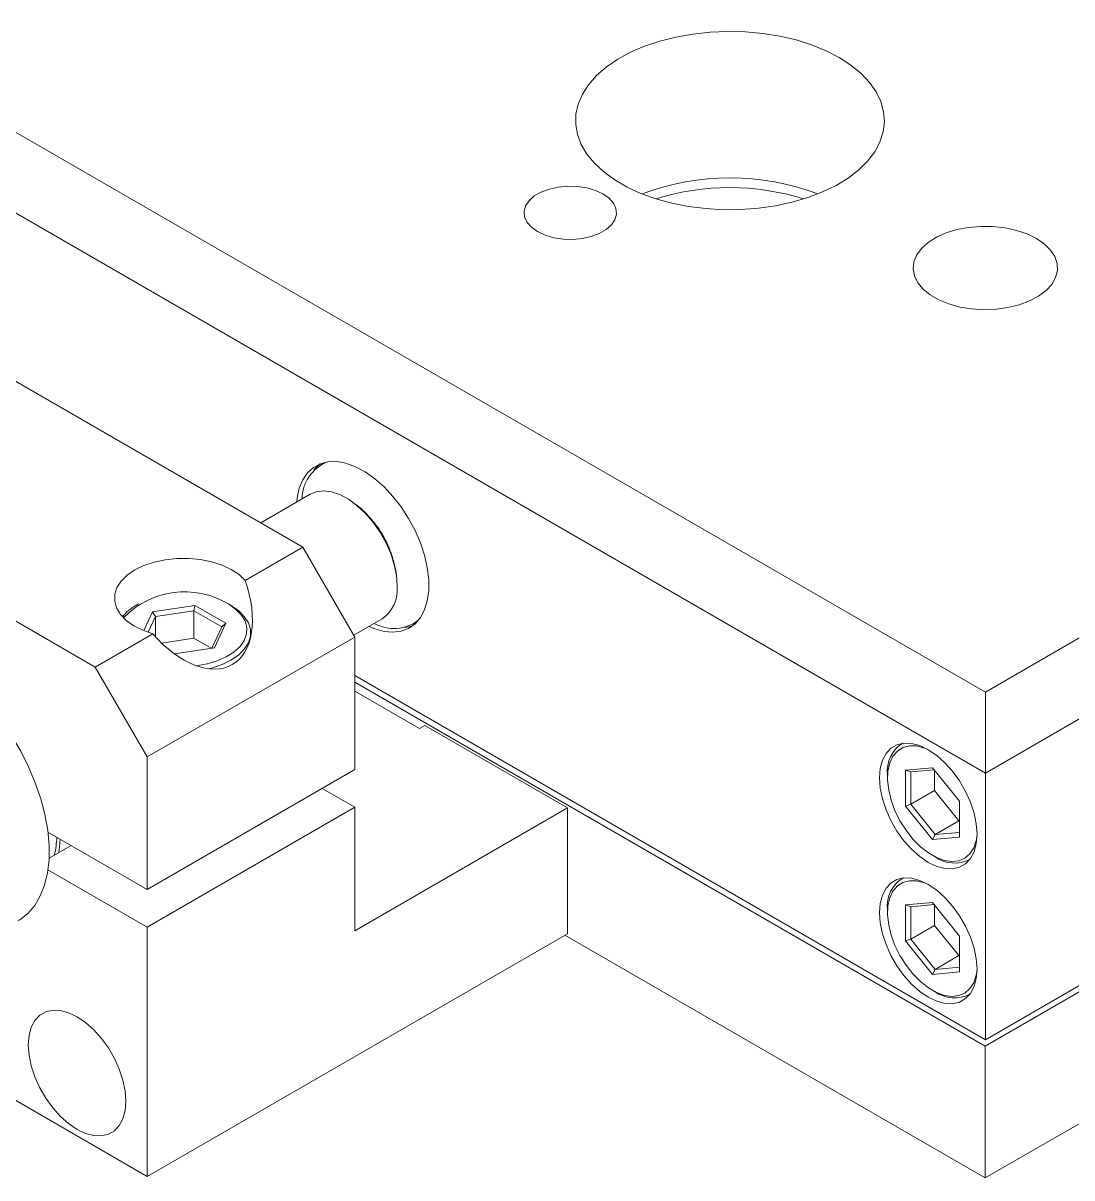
# Model space of a CAD drawing. Header units: millimetres. Extents: x 2 to 278, y 1 to 215.
# Drawn here: x 238.95 to 257.11, y 53.42 to 73.41 of the extents above; entities that cross this region are included whole.
import ezdxf

# ---------------------------------------------------------------- set-up
doc = ezdxf.new("R2010")
doc.units = ezdxf.units.MM

msp = doc.modelspace()

# ---------------------------------------------------------------- linework, layer by layer
at = {"color": 7, "linetype": 'Continuous', "lineweight": 18}
for p, q in [((255.608, 61.83), (234.055, 74.272)), ((277.161, 74.272), (255.608, 61.83)), ((255.608, 60.43), (234.055, 72.872)), ((255.605, 55.705), (277.157, 68.148)), ((238.408, 67.449), (243.796, 64.338)), ((244.169, 65.801), (244.107, 65.765)), ((255.605, 53.424), (277.157, 65.866)), ((240.204, 62.264), (234.815, 65.375)), ((243.925, 65.253), (243.068, 64.758)), ((242.8, 63.763), (243.796, 64.338)), ((243.796, 64.338), (244.694, 62.783)), ((240.953, 63.356), (240.908, 63.33)), ((242.552, 63.33), (242.507, 63.356)), ((241.042, 62.894), (241.192, 63.218)), ((241.192, 63.218), (241.927, 63.331)), ((241.192, 63.218), (241.244, 63.136)), ((241.908, 63.239), (241.244, 63.136)), ((241.927, 63.331), (241.908, 63.239)), ((242.394, 62.958), (241.908, 63.239)), ((241.908, 62.762), (241.908, 63.239)), ((241.927, 63.331), (242.465, 63.021)), ((241.244, 63.136), (241.118, 62.865)), ((241.244, 62.79), (241.244, 63.136)), ((242.223, 62.59), (242.394, 62.958)), ((242.465, 63.021), (242.268, 62.597)), ((242.394, 62.958), (242.465, 63.021)), ((244.676, 62.813), (245.17, 63.098)), ((245.7, 63.004), (245.763, 63.041)), ((240.204, 62.264), (241.2, 62.839)), ((244.694, 62.783), (241.102, 60.709)), ((241.908, 62.762), (241.355, 62.676)), ((242.21, 62.588), (241.908, 62.762)), ((242.892, 62.781), (242.892, 62.855)), ((244.694, 62.783), (244.694, 60.491)), ((242.268, 62.597), (241.577, 62.49)), ((241.102, 60.709), (240.204, 62.264)), ((244.694, 62.116), (255.608, 55.815)), ((244.694, 62.004), (255.605, 55.705)), ((244.694, 61.849), (245.816, 61.201)), ((255.608, 60.43), (255.608, 61.83)), ((257.404, 61.466), (255.608, 60.43)), ((245.816, 61.201), (245.906, 61.253)), ((248.376, 59.827), (245.906, 61.253)), ((254.176, 60.944), (254.156, 60.933)), ((241.102, 60.709), (241.102, 58.417)), ((244.694, 60.491), (241.102, 58.417)), ((253.915, 60.401), (253.915, 60.349)), ((254.226, 60.48), (254.692, 60.522)), ((254.226, 59.859), (254.226, 60.48)), ((254.316, 60.45), (254.226, 60.48)), ((254.72, 60.486), (254.316, 60.45)), ((254.316, 60.45), (254.316, 59.889)), ((254.692, 60.522), (255.158, 59.942)), ((254.729, 60.476), (254.729, 60.127)), ((255.608, 55.815), (255.608, 60.43)), ((244.128, 60.164), (244.694, 59.838)), ((254.729, 60.127), (254.316, 59.889)), ((254.729, 60.127), (255.15, 59.604)), ((244.694, 59.838), (241.102, 57.764)), ((244.694, 59.838), (244.694, 57.701)), ((244.694, 57.701), (248.376, 59.827)), ((248.376, 57.649), (248.376, 59.827)), ((254.226, 59.859), (254.316, 59.889)), ((254.692, 59.279), (254.226, 59.859)), ((254.316, 59.889), (254.737, 59.365)), ((255.158, 59.942), (255.158, 59.321)), ((255.15, 59.604), (254.737, 59.365)), ((255.15, 59.604), (255.158, 59.604)), ((241.102, 58.417), (239.385, 59.408)), ((254.692, 59.279), (254.737, 59.365)), ((254.737, 59.365), (255.158, 59.403)), ((239.785, 59.177), (239.404, 58.958)), ((255.158, 59.321), (254.692, 59.279)), ((254.692, 59.004), (254.737, 58.978)), ((239.385, 58.755), (241.102, 57.764)), ((255.318, 58.92), (255.338, 58.932)), ((254.176, 58.611), (254.156, 58.6)), ((254.226, 58.147), (254.692, 58.189)), ((254.72, 58.153), (254.316, 58.117)), ((254.692, 58.189), (255.158, 57.609)), ((253.915, 58.068), (253.915, 58.016)), ((254.226, 57.526), (254.226, 58.147)), ((254.316, 58.117), (254.226, 58.147)), ((254.316, 58.117), (254.316, 57.556)), ((254.729, 58.142), (254.729, 57.794)), ((241.102, 57.764), (241.102, 53.45)), ((254.729, 57.794), (254.316, 57.556)), ((254.729, 57.794), (255.15, 57.27)), ((241.102, 53.45), (248.376, 57.649)), ((248.331, 57.623), (255.605, 53.424)), ((254.226, 57.526), (254.316, 57.556)), ((254.316, 57.556), (254.737, 57.032)), ((255.158, 57.609), (255.158, 56.988)), ((254.692, 56.946), (254.226, 57.526)), ((255.15, 57.27), (254.737, 57.032)), ((255.15, 57.27), (255.158, 57.271)), ((254.692, 56.946), (254.737, 57.032)), ((255.158, 56.988), (254.692, 56.946)), ((254.737, 57.032), (255.158, 57.07)), ((257.404, 56.852), (255.608, 55.815)), ((254.692, 56.67), (254.737, 56.644)), ((255.318, 56.587), (255.338, 56.598)), ((241.102, 53.45), (236.404, 56.162)), ((255.605, 55.705), (255.605, 53.424))]:
    msp.add_line(p, q, dxfattribs=at)
at = {"color": 7, "linetype": 'Continuous', "lineweight": 18, "flags": 128}
for points in [[(253.079, 72.812), (252.851, 72.929), (252.602, 73.03), (252.334, 73.115), (252.051, 73.181), (251.757, 73.228), (251.455, 73.256), (251.15, 73.263), (250.846, 73.251), (250.546, 73.218), (250.254, 73.166), (249.975, 73.095), (249.711, 73.007), (249.467, 72.901), (249.245, 72.78), (249.048, 72.645), (248.88, 72.498), (248.741, 72.341), (248.634, 72.176), (248.561, 72.005), (248.522, 71.83), (248.518, 71.654), (248.548, 71.479), (248.613, 71.307), (248.711, 71.14), (248.842, 70.981), (249.003, 70.831), (249.193, 70.693), (249.409, 70.569), (249.648, 70.459), (249.907, 70.366), (250.183, 70.29), (250.472, 70.233), (250.77, 70.196), (251.074, 70.178), (251.379, 70.181), (251.682, 70.204), (251.978, 70.246), (252.264, 70.307), (252.536, 70.387), (252.791, 70.485), (253.024, 70.598), (253.234, 70.726), (253.417, 70.868), (253.57, 71.02), (253.693, 71.181), (253.783, 71.349), (253.84, 71.523), (253.862, 71.698), (253.848, 71.874), (253.801, 72.048), (253.719, 72.218), (253.604, 72.381), (253.458, 72.536), (253.282, 72.68), (253.079, 72.812)], [(248.989, 70.451), (248.859, 70.512), (248.71, 70.555), (248.549, 70.58), (248.382, 70.586), (248.217, 70.57), (248.06, 70.536), (247.92, 70.483), (247.802, 70.415), (247.711, 70.334), (247.651, 70.244), (247.625, 70.148), (247.633, 70.052), (247.677, 69.959), (247.753, 69.873), (247.858, 69.798), (247.988, 69.737), (248.137, 69.693), (248.299, 69.668), (248.466, 69.663), (248.631, 69.678), (248.787, 69.713), (248.927, 69.765), (249.045, 69.834), (249.137, 69.915), (249.197, 70.005), (249.223, 70.1), (249.214, 70.197), (249.171, 70.29), (249.095, 70.376), (248.989, 70.451)], [(256.492, 69.679), (256.33, 69.758), (256.147, 69.82), (255.948, 69.863), (255.74, 69.887), (255.528, 69.889), (255.319, 69.871), (255.117, 69.833), (254.93, 69.775), (254.762, 69.701), (254.619, 69.61), (254.504, 69.508), (254.421, 69.395), (254.372, 69.276), (254.358, 69.154), (254.381, 69.032), (254.438, 68.914), (254.53, 68.804), (254.652, 68.704), (254.802, 68.617), (254.975, 68.547), (255.167, 68.494), (255.371, 68.461), (255.581, 68.448), (255.793, 68.455), (255.999, 68.484), (256.194, 68.532), (256.372, 68.598), (256.528, 68.681), (256.658, 68.778), (256.758, 68.886), (256.824, 69.002), (256.855, 69.123), (256.851, 69.246), (256.811, 69.366), (256.736, 69.48), (256.628, 69.586), (256.492, 69.679)], [(244.94, 62.965), (245.04, 62.923), (245.201, 62.878), (245.355, 62.865), (245.498, 62.883), (245.626, 62.933), (245.738, 63.012), (245.83, 63.12), (245.901, 63.254), (245.949, 63.411), (245.974, 63.588), (245.974, 63.781), (245.949, 63.986), (245.901, 64.198), (245.83, 64.414), (245.738, 64.628), (245.626, 64.836), (245.498, 65.034), (245.355, 65.217), (245.201, 65.381), (245.04, 65.523), (244.873, 65.64), (244.706, 65.73), (244.542, 65.79), (244.384, 65.819), (244.235, 65.816), (244.099, 65.782), (243.979, 65.718), (243.877, 65.624), (243.795, 65.503), (243.735, 65.357), (243.699, 65.19), (243.691, 65.118)], [(244.092, 65.78), (244.011, 65.702), (243.987, 65.671)], [(245.428, 63.668), (245.415, 63.847), (245.377, 64.035), (245.316, 64.228), (245.232, 64.419), (245.129, 64.603), (245.009, 64.775), (244.876, 64.929), (244.733, 65.062), (244.585, 65.169), (244.436, 65.248), (244.29, 65.296), (244.151, 65.312), (244.024, 65.295), (243.925, 65.253)], [(242.8, 63.763), (242.693, 63.864), (242.557, 63.954), (242.398, 64.028), (242.218, 64.086), (242.024, 64.125), (241.821, 64.144), (241.616, 64.143), (241.414, 64.121), (241.221, 64.08), (241.043, 64.02), (240.886, 63.944), (240.754, 63.853), (240.65, 63.751), (240.579, 63.64), (240.542, 63.523), (240.54, 63.404), (240.573, 63.287), (240.641, 63.175), (240.74, 63.072), (240.869, 62.979), (241.024, 62.901), (241.2, 62.839)], [(241.951, 62.286), (242.139, 62.319), (242.315, 62.37), (242.471, 62.439), (242.604, 62.523), (242.709, 62.619), (242.782, 62.725), (242.822, 62.836), (242.826, 62.95), (242.795, 63.062), (242.73, 63.169), (242.633, 63.268), (242.507, 63.356)], [(242.552, 63.33), (242.682, 63.24), (242.783, 63.139), (242.853, 63.029), (242.888, 62.914), (242.888, 62.797), (242.853, 62.682), (242.783, 62.572), (242.682, 62.471), (242.552, 62.381), (242.397, 62.306), (242.221, 62.247), (242.165, 62.233)], [(245.559, 62.948), (245.633, 62.961), (245.706, 62.985)], [(237.577, 62.264), (237.791, 62.123), (238.002, 61.956), (238.207, 61.764), (238.403, 61.55), (238.587, 61.317), (238.758, 61.069), (238.913, 60.808), (239.049, 60.538), (239.166, 60.262), (239.261, 59.985), (239.333, 59.711), (239.381, 59.441), (239.404, 59.181), (239.403, 58.934), (239.377, 58.704), (239.326, 58.492), (239.252, 58.303), (239.155, 58.138), (239.036, 58), (238.898, 57.89), (238.864, 57.87)], [(253.776, 60.346), (253.789, 60.17), (253.827, 59.984), (253.889, 59.794), (253.973, 59.606), (254.077, 59.426), (254.198, 59.259), (254.331, 59.11), (254.473, 58.984), (254.62, 58.884), (254.767, 58.815), (254.909, 58.776), (255.042, 58.771), (255.163, 58.799), (255.267, 58.859), (255.351, 58.95), (255.413, 59.068), (255.451, 59.21), (255.464, 59.372), (255.451, 59.549), (255.413, 59.735), (255.351, 59.925), (255.267, 60.112), (255.163, 60.293), (255.042, 60.46), (254.909, 60.608), (254.767, 60.734), (254.62, 60.834), (254.473, 60.904), (254.331, 60.942), (254.198, 60.947), (254.077, 60.919), (253.973, 60.859), (253.889, 60.769), (253.827, 60.65), (253.789, 60.508), (253.776, 60.346)], [(254.608, 60.841), (254.553, 60.863), (254.419, 60.898), (254.293, 60.901), (254.181, 60.871), (254.085, 60.81), (254.008, 60.721), (253.953, 60.604), (253.922, 60.465), (253.916, 60.308), (253.935, 60.138), (253.978, 59.96), (254.044, 59.781), (254.13, 59.605), (254.235, 59.439), (254.355, 59.287), (254.485, 59.155), (254.622, 59.047), (254.762, 58.967), (254.899, 58.917), (255.029, 58.898), (255.148, 58.911), (255.253, 58.957), (255.34, 59.032), (255.406, 59.136), (255.449, 59.264), (255.464, 59.358)], [(239.596, 59.287), (239.585, 59.146), (239.573, 59.055)], [(253.776, 58.013), (253.789, 57.837), (253.827, 57.65), (253.889, 57.461), (253.973, 57.273), (254.077, 57.092), (254.198, 56.925), (254.331, 56.777), (254.473, 56.651), (254.62, 56.551), (254.767, 56.481), (254.909, 56.443), (255.042, 56.438), (255.163, 56.466), (255.267, 56.526), (255.351, 56.616), (255.413, 56.735), (255.451, 56.877), (255.464, 57.039), (255.451, 57.215), (255.413, 57.401), (255.351, 57.591), (255.267, 57.779), (255.163, 57.959), (255.042, 58.126), (254.909, 58.275), (254.767, 58.401), (254.62, 58.501), (254.473, 58.57), (254.331, 58.609), (254.198, 58.614), (254.077, 58.586), (253.973, 58.526), (253.889, 58.435), (253.827, 58.317), (253.789, 58.175), (253.776, 58.013)], [(254.608, 58.508), (254.553, 58.53), (254.419, 58.565), (254.293, 58.567), (254.181, 58.538), (254.085, 58.477), (254.008, 58.387), (253.953, 58.271), (253.922, 58.132), (253.916, 57.975), (253.935, 57.805), (253.978, 57.627), (254.044, 57.447), (254.13, 57.272), (254.235, 57.105), (254.355, 56.954), (254.485, 56.822), (254.622, 56.714), (254.762, 56.634), (254.899, 56.583), (255.029, 56.565), (255.148, 56.578), (255.253, 56.623), (255.34, 56.699), (255.406, 56.802), (255.449, 56.931), (255.464, 57.024)], [(240.733, 54.751), (240.721, 54.928), (240.682, 55.114), (240.62, 55.304), (240.536, 55.492), (240.432, 55.672), (240.311, 55.839), (240.178, 55.988), (240.036, 56.114), (239.889, 56.213), (239.743, 56.283), (239.601, 56.321), (239.467, 56.327), (239.347, 56.299), (239.243, 56.239), (239.158, 56.148), (239.096, 56.03), (239.058, 55.888), (239.045, 55.726), (239.058, 55.549), (239.096, 55.363), (239.158, 55.173), (239.243, 54.985), (239.347, 54.805), (239.467, 54.638), (239.601, 54.489), (239.743, 54.363), (239.889, 54.264), (240.036, 54.194), (240.178, 54.156), (240.311, 54.151), (240.432, 54.179), (240.536, 54.239), (240.62, 54.329), (240.682, 54.447), (240.721, 54.59), (240.733, 54.751)]]:
    msp.add_lwpolyline(points, dxfattribs=at)
at = {"color": 7, "linetype": 'Continuous', "lineweight": 18}
for centre, radius, start, end in [((251.188, 66.425), 4.302, 69.335, 110.665), ((251.185, 66.348), 4.213, 72.3648, 107.5892), ((244.481, 65.166), 0.698, 111.993, 179.6197), ((241.751, 62.092), 1.473, 59.1194, 135.9414), ((244.802, 63.607), 0.628, 305.7975, 5.533), ((241.282, 62.64), 0.784, 118.4948, 140.8673), ((245.37, 63.627), 0.697, 240.9298, 308.0357), ((254.471, 60.468), 0.56, 121.5826, 186.8293), ((237.781, 59.387), 1.758, 347.675, 357.8205), ((255.075, 59.465), 0.593, 235.1938, 296.3835), ((254.471, 58.134), 0.56, 121.5826, 186.8293), ((255.075, 57.132), 0.593, 235.1938, 296.3835)]:
    msp.add_arc(centre, radius, start, end, dxfattribs=at)
msp.add_ellipse((241.73, 63.768), major_axis=(-0.844, 1.462), ratio=0.577335, start_param=1.895587, end_param=4.387517, dxfattribs=at)
msp.add_open_spline([(245.417, 63.819), (245.416, 63.829), (245.412, 63.908), (245.378, 64.057), (245.317, 64.265), (245.226, 64.47), (245.105, 64.672), (244.957, 64.857), (244.811, 65.004), (244.712, 65.077), (244.673, 65.105)], degree=3, knots=[0, 0, 0, 0, 0.018446, 0.156554, 0.297602, 0.442696, 0.595207, 0.758587, 0.906219, 1, 1, 1, 1], dxfattribs=at)

doc.saveas('drawing.dxf')
